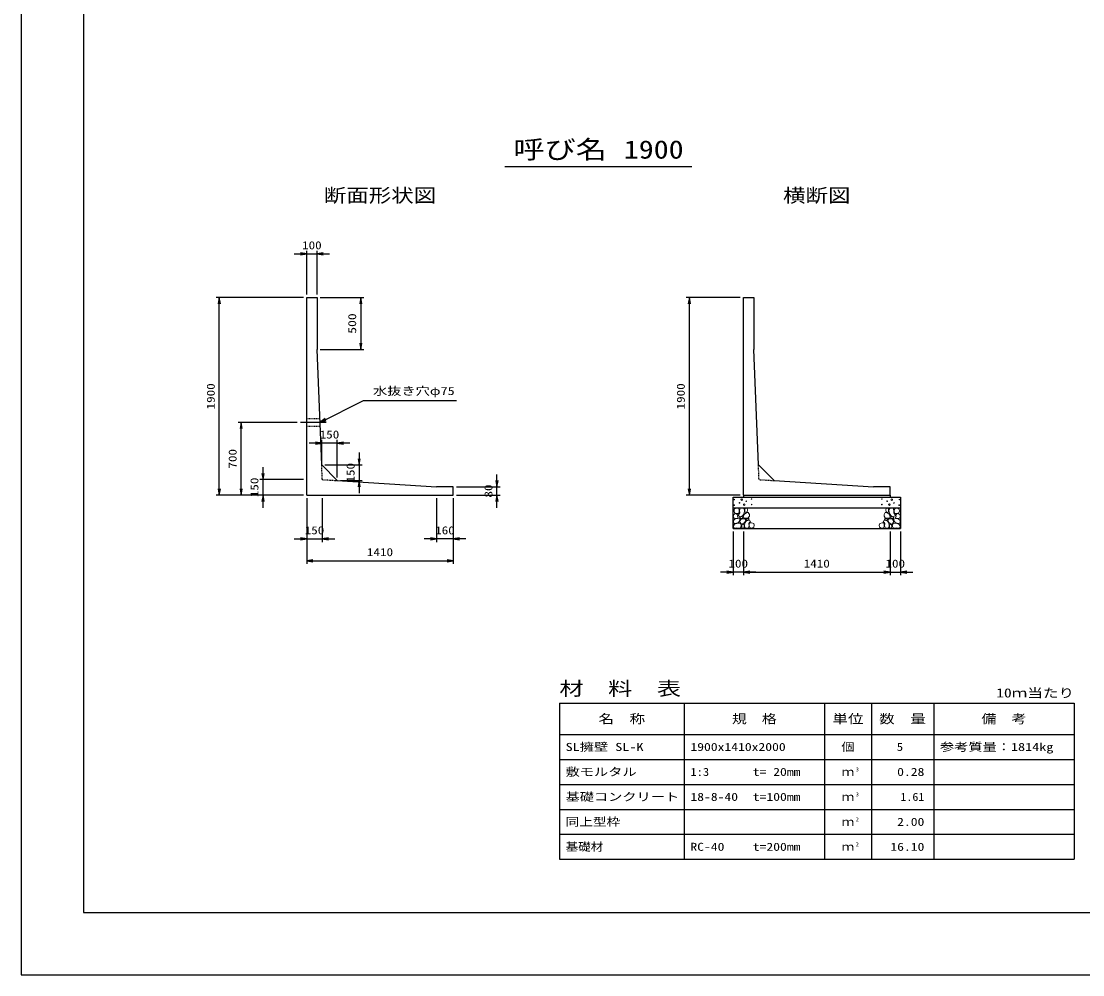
# Model space of a CAD drawing. Units: millimetres at full size. Extents: x 0 to 25230, y 0 to 19397.
# Drawn here: x 0 to 10208, y 0 to 9166 of the extents above; entities that cross this region are included whole.
import ezdxf
from ezdxf.enums import TextEntityAlignment as Align

# ---------------------------------------------------------------- set-up
doc = ezdxf.new("R2010")
doc.units = ezdxf.units.MM
doc.linetypes.add('CHAIN', pattern=[18.5, 12, -1.5, 3.5, -1.5])
doc.linetypes.add('DASHED_SPACED', pattern=[12, 6, -6])
for name, color, linetype, lineweight in [('D-BMK', 2, 'CHAIN', 25), ('D-DCR-HCHn', 4, 'Continuous', 9), ('D-MTR-FRAM', 7, 'Continuous', 25), ('D-MTR-LINE', 7, 'Continuous', 25), ('D-STR-DIM', 7, 'Continuous', 25), ('D-STR-STRn', 1, 'Continuous', 25), ('D-STR-TXT', 7, 'Continuous', 25), ('D-TTL', 2, 'Continuous', 25), ('D-TTL-TXT', 7, 'Continuous', 25)]:
    doc.layers.add(name, color=color, linetype=linetype, lineweight=lineweight)
doc.layers.add('D-MTR', color=7, linetype='Continuous')
doc.layers.add('D-MTR-TXT', color=7, linetype='Continuous')
doc.styles.add('ＭＳ ゴシック', font='')
doc.styles.get('ＭＳ ゴシック').set_extended_font_data('MS Gothic')

# ---------------------------------------------------------------- blocks, each defined once
blk = doc.blocks.new('open_arrow')
at = {"color": 0, "linetype": 'Continuous', "lineweight": -2}
blk.add_lwpolyline([(7.5, 1.25), (0, 0), (7.5, -1.25)], dxfattribs=at)

msp = doc.modelspace()

# ---------------------------------------------------------------- linework, layer by layer
at = {"layer": 'D-BMK'}
msp.add_line((2933, 5310), (2685, 5310), dxfattribs=at)
at = {"layer": 'D-DCR-HCHn'}
for points in [[(6852.281, 4423.808), (6845.346, 4403.005), (6854.592, 4389.136), (6877.707, 4386.824), (6893.488, 4393.599), (6886.952, 4409.939), (6891.575, 4419.185), (6882.33, 4428.431), (6868.461, 4433.053)], [(6896.198, 4481.594), (6875.395, 4486.217), (6856.904, 4476.971), (6854.592, 4456.168), (6859.215, 4439.988), (6882.33, 4433.053), (6898.51, 4433.053), (6905.444, 4444.611), (6905.444, 4470.037)], [(6914.69, 4483.906), (6907.756, 4463.102), (6910.067, 4439.988), (6893.887, 4414.562), (6914.69, 4403.005), (6937.805, 4414.562), (6951.673, 4433.053), (6956.296, 4463.102), (6951.673, 4479.283), (6937.805, 4486.217)], [(6919.313, 4403.005), (6907.756, 4393.759), (6912.379, 4386.824), (6928.559, 4386.824), (6935.493, 4389.136), (6940.116, 4398.382), (6933.182, 4405.316)], [(6953.985, 4428.431), (6942.427, 4400.693), (6951.673, 4389.136), (6979.411, 4389.136), (6990.968, 4393.759), (7002.525, 4409.939), (7002.525, 4423.808), (6990.968, 4442.299), (6977.099, 4444.611)], [(6958.608, 4479.283), (6958.608, 4451.545), (6970.165, 4444.611), (6981.722, 4451.545), (6984.034, 4467.725), (6981.722, 4481.594), (6965.542, 4486.217)], [(8346.015, 4428.431), (8357.573, 4400.693), (8348.327, 4389.136), (8320.589, 4389.136), (8309.032, 4393.759), (8297.475, 4409.939), (8297.475, 4423.808), (8309.032, 4442.299), (8322.901, 4444.611)], [(8341.392, 4479.283), (8341.392, 4451.545), (8329.835, 4444.611), (8318.278, 4451.545), (8315.966, 4467.725), (8318.278, 4481.594), (8334.458, 4486.217)], [(8385.31, 4483.906), (8392.244, 4463.102), (8389.933, 4439.988), (8406.113, 4414.562), (8385.31, 4403.005), (8362.195, 4414.562), (8348.327, 4433.053), (8343.704, 4463.102), (8348.327, 4479.283), (8362.195, 4486.217)], [(8380.687, 4403.005), (8392.244, 4393.759), (8387.621, 4386.824), (8371.441, 4386.824), (8364.507, 4389.136), (8359.884, 4398.382), (8366.818, 4405.316)], [(8403.802, 4481.594), (8424.605, 4486.217), (8443.096, 4476.971), (8445.408, 4456.168), (8440.785, 4439.988), (8417.67, 4433.053), (8401.49, 4433.053), (8394.556, 4444.611), (8394.556, 4470.037)], [(8447.719, 4423.808), (8454.654, 4403.005), (8445.408, 4389.136), (8422.293, 4386.824), (8406.512, 4393.599), (8413.048, 4409.939), (8408.425, 4419.185), (8417.67, 4428.431), (8431.539, 4433.053)], [(6896.155, 4347.009), (6913.277, 4372.692), (6911.137, 4379.112), (6887.594, 4385.533), (6866.192, 4383.393), (6851.21, 4370.551), (6849.07, 4355.57), (6851.21, 4340.588), (6868.332, 4336.308)], [(6904.716, 4293.503), (6919.698, 4299.924), (6923.978, 4321.326), (6915.417, 4336.308), (6900.435, 4340.588), (6881.173, 4338.448), (6859.771, 4329.887), (6849.07, 4317.045), (6849.07, 4302.064), (6855.49, 4293.503), (6881.173, 4295.643)], [(6956.082, 4347.009), (6966.783, 4372.692), (6958.222, 4383.393), (6932.539, 4383.393), (6921.838, 4379.112), (6911.137, 4364.131), (6911.137, 4351.289), (6921.838, 4334.167), (6934.679, 4332.027)], [(6951.801, 4299.924), (6951.801, 4325.606), (6941.1, 4332.027), (6930.399, 4325.606), (6928.259, 4310.625), (6930.399, 4297.783), (6945.381, 4293.503)], [(6992.466, 4295.643), (6998.886, 4314.905), (6996.746, 4336.308), (7011.728, 4359.85), (6992.466, 4370.551), (6971.063, 4359.85), (6958.222, 4342.728), (6953.941, 4314.905), (6958.222, 4299.924), (6971.063, 4293.503)], [(6988.185, 4370.551), (6998.886, 4379.112), (6994.606, 4385.533), (6979.624, 4385.533), (6973.204, 4383.393), (6968.923, 4374.832), (6975.344, 4368.411)], [(7009.588, 4297.783), (7028.85, 4293.503), (7045.972, 4302.064), (7048.112, 4321.326), (7043.831, 4336.308), (7022.429, 4342.728), (7007.447, 4342.728), (7001.027, 4332.027), (7001.027, 4308.484)], [(8290.412, 4297.783), (8271.15, 4293.503), (8254.028, 4302.064), (8251.888, 4321.326), (8256.169, 4336.308), (8277.571, 4342.728), (8292.553, 4342.728), (8298.973, 4332.027), (8298.973, 4308.484)], [(8307.534, 4295.643), (8301.114, 4314.905), (8303.254, 4336.308), (8288.272, 4359.85), (8307.534, 4370.551), (8328.937, 4359.85), (8341.778, 4342.728), (8346.059, 4314.905), (8341.778, 4299.924), (8328.937, 4293.503)], [(8311.815, 4370.551), (8301.114, 4379.112), (8305.394, 4385.533), (8320.376, 4385.533), (8326.796, 4383.393), (8331.077, 4374.832), (8324.656, 4368.411)], [(8343.918, 4347.009), (8333.217, 4372.692), (8341.778, 4383.393), (8367.461, 4383.393), (8378.162, 4379.112), (8388.863, 4364.131), (8388.863, 4351.289), (8378.162, 4334.167), (8365.321, 4332.027)], [(8348.199, 4299.924), (8348.199, 4325.606), (8358.9, 4332.027), (8369.601, 4325.606), (8371.741, 4310.625), (8369.601, 4297.783), (8354.619, 4293.503)], [(8395.284, 4293.503), (8380.302, 4299.924), (8376.022, 4321.326), (8384.583, 4336.308), (8399.565, 4340.588), (8418.827, 4338.448), (8440.229, 4329.887), (8450.93, 4317.045), (8450.93, 4302.064), (8444.51, 4293.503), (8418.827, 4295.643)], [(8403.845, 4347.009), (8386.723, 4372.692), (8388.863, 4379.112), (8412.406, 4385.533), (8433.808, 4383.393), (8448.79, 4370.551), (8450.93, 4355.57), (8448.79, 4340.588), (8431.668, 4336.308)]]:
    msp.add_lwpolyline(points, close=True, dxfattribs=at)
for centre, radius in [((6855.727, 4567.43), 3), ((6856.869, 4513.919), 3), ((6907.292, 4535.761), 3), ((6928.336, 4567.43), 7.5), ((6951.664, 4519.97), 7.5), ((6972.708, 4551.639), 3), ((7023.131, 4573.481), 3), ((7024.273, 4519.97), 3), ((8275.727, 4519.97), 3), ((8276.869, 4573.481), 3), ((8327.292, 4551.639), 3), ((8348.336, 4519.97), 7.5), ((8371.664, 4567.43), 7.5), ((8392.708, 4535.761), 3), ((8443.131, 4513.919), 3), ((8444.273, 4567.43), 3)]:
    msp.add_circle(centre, radius, dxfattribs=at)
at = {"layer": 'D-MTR-FRAM'}
for p, q in [((5175, 2610), (10125, 2610)), ((5175, 2610), (5175, 1110)), ((10125, 2610), (10125, 1110)), ((5175, 1110), (10125, 1110))]:
    msp.add_line(p, q, dxfattribs=at)
at = {"layer": 'D-MTR-LINE'}
for p, q in [((6375, 2610), (6375, 1110)), ((7725, 2610), (7725, 1110)), ((8175, 2610), (8175, 1110)), ((8775, 2610), (8775, 1110)), ((5175, 2310), (10125, 2310)), ((5175, 2070), (10125, 2070)), ((5175, 1830), (10125, 1830)), ((5175, 1590), (10125, 1590)), ((5175, 1350), (10125, 1350))]:
    msp.add_line(p, q, dxfattribs=at)
at = {"layer": 'D-STR-DIM'}
for p, q in [((2745, 6540), (2745, 6960)), ((2845, 6540), (2845, 6960)), ((2625, 6930), (2965, 6930)), ((2715, 6510), (1875, 6510)), ((1905, 4610), (1905, 6510)), ((2875, 6510), (3295, 6510)), ((3265, 6510), (3265, 6010)), ((6915, 6510), (6395, 6510)), ((6425, 4610), (6425, 6510)), ((2875, 6010), (3295, 6010)), ((2655, 5310), (2085, 5310)), ((2115, 4610), (2115, 5310)), ((3159.367, 5110.813), (2769.367, 5110.813)), ((2889.367, 4930.813), (2889.367, 5140.813)), ((3039.367, 4780.813), (3039.367, 5140.813)), ((3249.367, 5020.813), (3249.367, 4630.813)), ((2919.367, 4900.813), (3279.367, 4900.813)), ((2325, 4490), (2325, 4880)), ((4575, 4490), (4575, 4810)), ((2715, 4760), (2295, 4760)), ((3069.367, 4750.813), (3279.367, 4750.813)), ((2715, 4610), (1875, 4610)), ((2715, 4610), (2085, 4610)), ((2715, 4610), (2295, 4610)), ((4185, 4690), (4605, 4690)), ((4185, 4610), (4605, 4610)), ((6915, 4610), (6395, 4610)), ((2745, 4580), (2745, 4160)), ((2745, 4580), (2745, 3950)), ((2895, 4580), (2895, 4160)), ((3995, 4580), (3995, 4160)), ((4155, 4580), (4155, 3950)), ((4155, 4580), (4155, 4160)), ((2625, 4190), (3015, 4190)), ((4275, 4190), (3875, 4190)), ((6845, 4260), (6845, 3840)), ((6945, 4260), (6945, 3840)), ((6945, 4260), (6945, 3840)), ((8355, 4260), (8355, 3840)), ((8355, 4260), (8355, 3840)), ((8455, 4260), (8455, 3840)), ((2745, 3980), (4155, 3980)), ((7065, 3870), (6725, 3870)), ((6945, 3870), (8355, 3870)), ((8235, 3870), (8575, 3870))]:
    msp.add_line(p, q, dxfattribs=at)
at = {"layer": 'D-STR-STRn'}
for p, q in [((2745, 4610), (2745, 6510)), ((2745, 6510), (2845, 6510)), ((2845, 6510), (2845, 6010)), ((6945, 4610), (6945, 6510)), ((6945, 6510), (7045, 6510)), ((7045, 6510), (7045, 6010)), ((2889.367, 4900.813), (2845, 6010)), ((7089.367, 4900.813), (7045, 6010)), ((3039.367, 4750.813), (2889.367, 4900.813)), ((7239.367, 4750.813), (7089.367, 4900.813)), ((3039.367, 4750.813), (3995, 4690)), ((7239.367, 4750.813), (8195, 4690)), ((2745, 4610), (4155, 4610)), ((4155, 4690), (3995, 4690)), ((4155, 4610), (4155, 4690)), ((6945, 4610), (8355, 4610)), ((6945, 4610), (6945, 4590)), ((8355, 4690), (8195, 4690)), ((8355, 4610), (8355, 4690)), ((8355, 4610), (8355, 4590)), ((6845, 4290), (6845, 4590)), ((6845, 4590), (8455, 4590)), ((8455, 4590), (8455, 4290)), ((6845, 4490), (8455, 4490)), ((6845, 4290), (8455, 4290))]:
    msp.add_line(p, q, dxfattribs=at)
at = {"layer": 'D-STR-STRn', "linetype": 'DASHED_SPACED'}
for p, q in [((2745, 5347.5), (2871.5, 5347.5)), ((2745, 5272.5), (2874.5, 5272.5))]:
    msp.add_line(p, q, dxfattribs=at)
at = {"layer": 'D-STR-STRn', "color": 2, "linetype": 'DASHED_SPACED'}
for p, q in [((2895, 4760), (2889.367, 4900.813)), ((7095, 4760), (7089.367, 4900.813)), ((2895, 4760), (3039.367, 4750.813)), ((7095, 4760), (7239.367, 4750.813))]:
    msp.add_line(p, q, dxfattribs=at)
at = {"layer": 'D-STR-TXT'}
msp.add_lwpolyline([(2873, 5310), (3293, 5520), (3353, 5520), (4187.289, 5520)], dxfattribs=at)
at = {"layer": 'D-TTL'}
for points in [[(0, 0), (25230, 0), (25230, 17820), (0, 17820)], [(600, 600), (24630, 600), (24630, 17220), (600, 17220)]]:
    msp.add_lwpolyline(points, close=True, dxfattribs=at)
at = {"layer": 'D-TTL-TXT'}
msp.add_line((4650, 7770), (6450, 7770), dxfattribs=at)

# ---------------------------------------------------------------- block references
at = {"layer": 'D-STR-DIM', "xscale": 8, "yscale": 8}
for p, rotation in [((2745, 6930), 180), ((1905, 6510), 270), ((3265, 6510), 270), ((6425, 6510), 270), ((3265, 6010), 90), ((2115, 5310), 270), ((2889.367, 5110.813), 180), ((3249.367, 4900.813), 90), ((2325, 4760), 90), ((3249.367, 4750.813), 270), ((4575, 4690), 90), ((1905, 4610), 90), ((2115, 4610), 90), ((2325, 4610), 270), ((4575, 4610), 270), ((6425, 4610), 90), ((2745, 4190), 180), ((3995, 4190), 180), ((4155, 3980), 180), ((6845, 3870), 180), ((8355, 3870), 180), ((8355, 3870), 180)]:
    msp.add_blockref('open_arrow', p, dxfattribs=dict(at, rotation=rotation))
for p in [(2845, 6930), (3039.367, 5110.813), (2895, 4190), (4155, 4190), (2745, 3980), (6945, 3870), (6945, 3870), (8455, 3870)]:
    msp.add_blockref('open_arrow', p, dxfattribs=at)
at = {"layer": 'D-STR-TXT', "xscale": 8, "yscale": 8, "rotation": 26.6}
msp.add_blockref('open_arrow', (2873, 5310), dxfattribs=at)

# ---------------------------------------------------------------- texts
at = {"layer": 'D-MTR', "style": 'ＭＳ ゴシック', "width": 1.3}
msp.add_text('材\u3000料\u3000表', height=132, dxfattribs=at).set_placement((5175, 2646), align=Align.BOTTOM_LEFT)
at = {"layer": 'D-MTR', "style": 'ＭＳ ゴシック', "width": 1.25}
msp.add_text('10ｍ当たり', height=87.98, dxfattribs=at).set_placement((10125, 2639), align=Align.BOTTOM_RIGHT)
at = {"layer": 'D-MTR-TXT', "style": 'ＭＳ ゴシック'}
for s, height, width, p in [('名\u3000称', 87.98, 1.25, (5775, 2460)), ('規\u3000格', 87.98, 1.2, (7050, 2460)), ('単位', 87.98, 1.25, (7950, 2460)), ('数\u3000量', 87.98, 1.25, (8475, 2460)), ('備\u3000考', 87.98, 1.2, (9450, 2460)), ('個', 76.98, 1.2, (7950, 2190)), ('ｍ', 76.98, 1.15, (7950, 1950)), ('ｍ', 76.98, 1.15, (7950, 1710)), ('ｍ', 76.98, 1.15, (7950, 1470)), ('ｍ', 76.98, 1.15, (7950, 1230))]:
    msp.add_text(s, height=height, dxfattribs=dict(at, width=width)).set_placement(p, align=Align.MIDDLE_CENTER)
for s, width, p in [('SL擁壁 SL-K', 1.3, (5235, 2190)), ('1900x1410x2000', 1.25, (6435, 2190)), ('参考質量：1814kg', 1.3, (8835, 2190)), ('敷モルタル', 1.3, (5235, 1950)), ('1:3', 1.15, (6435, 1950)), ('t= 20mm', 1.25, (7035, 1950)), ('基礎コンクリート', 1.3, (5235, 1710)), ('18-8-40', 1.25, (6435, 1710)), ('t=100mm', 1.25, (7035, 1710)), ('同上型枠', 1.25, (5235, 1470)), ('基礎材', 1.15, (5235, 1230)), ('RC-40', 1.25, (6435, 1230)), ('t=200mm', 1.25, (7035, 1230))]:
    msp.add_text(s, height=76.98, dxfattribs=dict(at, width=width)).set_placement(p, align=Align.MIDDLE_LEFT)
for s, width, p in [('5', 1.15, (8480.33, 2190)), ('0.28', 1.25, (8685, 1950)), ('1.61', 1.1, (8685, 1710)), ('2.00', 1.25, (8685, 1470)), ('16.10', 1.25, (8685, 1230))]:
    msp.add_text(s, height=76.98, dxfattribs=dict(at, width=width)).set_placement(p, align=Align.MIDDLE_RIGHT)
at = {"layer": 'D-MTR-TXT', "style": 'ＭＳ ゴシック', "width": 1.15}
for s, p in [('3', (8025, 1943)), ('3', (8025, 1703)), ('2', (8025, 1463)), ('2', (8025, 1223))]:
    msp.add_text(s, height=38.49, dxfattribs=at).set_placement(p, align=Align.BOTTOM_LEFT)
at = {"layer": 'D-STR-DIM', "style": 'ＭＳ ゴシック', "width": 1.2}
for s, p in [('100', (2795, 7012.5)), ('150', (2964.367, 5193.313)), ('150', (2820, 4272.5)), ('160', (4075, 4272.5)), ('1410', (3450, 4062.5)), ('100', (6895, 3952.5)), ('1410', (7650, 3952.5)), ('100', (8405, 3952.5))]:
    msp.add_text(s, height=76.98, dxfattribs=at).set_placement(p, align=Align.MIDDLE_CENTER)
at = {"layer": 'D-STR-DIM', "style": 'ＭＳ ゴシック'}
for s, width, p in [('500', 1.25, (3182.5, 6260)), ('1900', 1.2, (1822.5, 5560)), ('1900', 1.2, (6342.5, 5560)), ('700', 1.2, (2032.5, 4960)), ('150', 1.2, (3166.867, 4825.813)), ('150', 1.2, (2242.5, 4685)), ('80', 1.2, (4492.5, 4650))]:
    msp.add_text(s, height=76.98, rotation=90, dxfattribs=dict(at, width=width)).set_placement(p, align=Align.MIDDLE_CENTER)
at = {"layer": 'D-STR-TXT', "style": 'ＭＳ ゴシック', "width": 1.3}
msp.add_text('水抜き穴φ75', height=76.98, dxfattribs=at).set_placement((3383, 5550), align=Align.BOTTOM_LEFT)
at = {"layer": 'D-TTL-TXT', "style": 'ＭＳ ゴシック'}
for s, height, width, p in [('呼び名', 176, 1.25, (5182.5, 7792.5)), ('1900', 176, 1.2, (6082.5, 7792.5)), ('断面形状図', 132, 1.2, (3450, 7386)), ('横断図', 132, 1.2, (7650, 7386))]:
    msp.add_text(s, height=height, dxfattribs=dict(at, width=width)).set_placement(p, align=Align.BOTTOM_CENTER)

doc.saveas('drawing.dxf')
